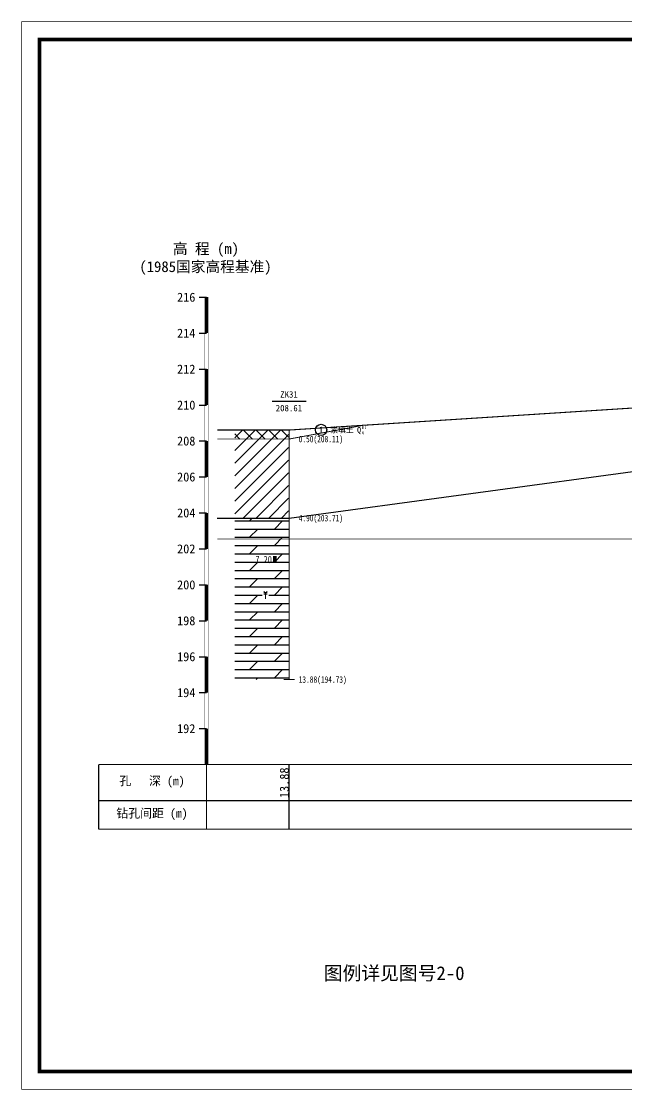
# Model space of a CAD drawing. Header units: millimetres. Extents: x -255 to 9196, y 129 to 426.
# Drawn here: x 8775.4 to 8943.8, y 129.3 to 426.4 of the extents above; entities that cross this region are included whole.
import ezdxf
from ezdxf.enums import TextEntityAlignment as Align

# ---------------------------------------------------------------- set-up
doc = ezdxf.new("R2010")
doc.units = ezdxf.units.MM
doc.linetypes.add('sx', pattern=[10, 5, 0, 5, 0])
for name, color, linetype in [('GICAD_QUYANG', 7, 'Continuous'), ('地质-图框', 7, 'Continuous'), ('地质-地层符号', 3, 'Continuous'), ('地质-地层线', 7, 'Continuous'), ('地质-地面线', 7, 'Continuous'), ('地质-填充花纹', 4, 'Continuous'), ('地质-文字', 7, 'Continuous'), ('地质-标注栏', 7, 'Continuous'), ('地质-钻孔', 7, 'Continuous')]:
    doc.layers.add(name, color=color, linetype=linetype)
doc.layers.add('不打印', color=7, linetype='Continuous', plot=False)
doc.styles.add('LZ_PMT_LINE', font='', dxfattribs={"height": 2})
doc.styles.get("Standard").update_dxf_attribs({"font": 'simfang.ttf', "height": 2.5})
doc.styles.add('地层编号', font='', dxfattribs={"width": 0.7, "height": 1.85})
doc.styles.add('层底标注', font='', dxfattribs={"width": 0.7, "height": 1.8})
doc.styles.add('岩土名称', font='simfang.ttf', dxfattribs={"width": 0.7, "height": 1.55})
doc.styles.add('时代', font='', dxfattribs={"width": 0.7, "height": 1.6})
doc.styles.add('标注栏数据', font='simfang.ttf', dxfattribs={"width": 0.7, "height": 2.5})
doc.styles.add('标注栏项目', font='simfang.ttf', dxfattribs={"width": 0.7, "height": 3})
doc.styles.add('钻孔标注', font='', dxfattribs={"width": 0.7, "height": 1.8})
doc.styles.add('高程系统', font='simfang.ttf', dxfattribs={"width": 0.7, "height": 3})
doc.styles.get('LZ_PMT_LINE').set_extended_font_data('SimSun')
doc.styles.get('地层编号').set_extended_font_data('FangSong_GB2312')
doc.styles.get('层底标注').set_extended_font_data('FangSong_GB2312')
doc.styles.get('时代').set_extended_font_data('FangSong_GB2312')
doc.styles.get('钻孔标注').set_extended_font_data('FangSong_GB2312')
doc.linetypes.add('bzhjcx', pattern='A,0.001,[2,XX1.shx,S=1,R=0,X=1,Y=0],-2', length=2.001)
doc.linetypes.add('swx', pattern='A,7,-1.5,["●",LZ_PMT_LINE,S=0.05,R=0,X=0,Y=0],-1.5', length=10)

# ---------------------------------------------------------------- blocks, each defined once
blk = doc.blocks.new('WipeoutBlock')
blk.add_wipeout([(0, 0), (0, 1), (1, 1), (1, 0)])
blk = doc.blocks.new('FHzhong.dwg')
at = {"color": 1, "lineweight": 0}
for p, q in [((1.06, 1.62), (0.57, 2.04)), ((0.57, 1.62), (1.53, 1.62)), ((0.57, 1.25), (1.53, 1.25)), ((1.05, 0), (1.05, 1.62)), ((1.06, 1.62), (1.53, 2.04))]:
    blk.add_line(p, q, dxfattribs=at)
blk = doc.blocks.new('gkqy_yan.dwg不标1', base_point=(0, -1))
at = {"color": 1}
blk.add_solid([(-0.5, -2), (-0.5, 0), (0.5, -2), (0.5, 0)], dxfattribs=at)

msp = doc.modelspace()

# ---------------------------------------------------------------- hatches: boundary and pattern name
at = {"layer": '地质-填充花纹', "linetype": 'Continuous'}
h = msp.add_hatch(dxfattribs=at)
h.set_pattern_fill('GKSTT', scale=0.5, style=0, pattern_type=2)
h.set_pattern_definition([(45, (0, 0), (-1.76776695, 1.76776695), []), (135, (0, 0), (-1.76776695, -1.76776695), [])])
h.paths.add_polyline_path([(8849.77, 310.24), (8834.77, 310.24), (8834.77, 312.74), (8849.77, 312.74)])
h = msp.add_hatch(dxfattribs=at)
h.set_pattern_fill('GKNXT', scale=0.5, style=0, pattern_type=2)
h.set_pattern_definition([(45, (0, 0), (-1.76776695, 1.76776695), [])])
h.paths.add_polyline_path([(8849.77, 288.24), (8834.77, 288.24), (8834.77, 310.24), (8849.77, 310.24)])
h = msp.add_hatch(dxfattribs=at)
h.set_pattern_fill('GKNHY1', scale=0.5, style=0, pattern_type=2)
h.set_pattern_definition([(0, (0, 0), (0, 2.3), []), (45, (0, 0), (4e-16, 4.5999997), [3.252691, -6.5053825])])
h.paths.add_polyline_path([(8849.77, 243.34), (8834.77, 243.34), (8834.77, 288.24), (8849.77, 288.24)])

# ---------------------------------------------------------------- linework, layer by layer
at = {"color": 6, "linetype": 'swx', "const_width": 0.2, "flags": 128}
msp.add_lwpolyline([(8829.93, 282.44), (9164.06, 282.44)], dxfattribs=at)
at = {"layer": '地质-地层符号', "color": 7, "linetype": 'Continuous'}
msp.add_ellipse((8858.8, 312.78), major_axis=(0, 1.57), ratio=1, dxfattribs=at)
at = {"layer": '地质-地层线', "color": 4, "linetype": 'bzhjcx', "flags": 128}
msp.add_lwpolyline([(8829.92, 288.24), (8849.92, 288.24), (9052.09, 315.69), (9144.06, 318.79), (9164.06, 318.79)], dxfattribs=at)
at = {"layer": '地质-地层线', "color": 4, "const_width": 0.25, "flags": 128}
msp.add_lwpolyline([(8829.92, 310.24), (8849.92, 310.24), (8870.55, 314.06)], dxfattribs=at)
at = {"layer": '地质-地面线', "color": 3, "linetype": 'Continuous', "const_width": 0.3}
msp.add_lwpolyline([(8829.92, 312.74), (8849.92, 312.74), (9052.09, 325.69), (9144.06, 333.79), (9164.06, 333.79)], dxfattribs=at)
at = {"layer": '地质-标注栏', "color": 7, "linetype": 'Continuous', "const_width": 0.3}
for points in [[(8796.92, 219.69), (8796.92, 201.69)], [(8796.92, 201.69), (9174.06, 201.69)]]:
    msp.add_lwpolyline(points, dxfattribs=at)
at = {"layer": '地质-标注栏', "color": 7, "linetype": 'Continuous'}
for points in [[(8849.92, 209.69), (8849.92, 219.69)], [(8796.92, 209.69), (9174.06, 209.69)], [(8849.92, 201.69), (8849.92, 209.69)]]:
    msp.add_lwpolyline(points, dxfattribs=at)
at = {"layer": '地质-钻孔', "color": 7, "linetype": 'Continuous'}
msp.add_line((8845.18, 320.74), (8854.66, 320.74), dxfattribs=at)
at = {"layer": '地质-钻孔', "color": 7, "linetype": 'sx', "const_width": 0.3, "flags": 128}
msp.add_lwpolyline([(8849.92, 312.74), (8849.92, 243.34)], dxfattribs=at)
at = {"layer": '地质-钻孔', "color": 7, "linetype": 'Continuous', "const_width": 0.3, "flags": 128}
msp.add_lwpolyline([(8848.42, 243.34), (8851.42, 243.34)], dxfattribs=at)

# ---------------------------------------------------------------- block references
at = {"layer": 'GICAD_QUYANG', "linetype": 'Continuous'}
msp.add_blockref('gkqy_yan.dwg不标1', (8845.92, 276.74), dxfattribs=at)
at = {"layer": '地质-文字', "linetype": 'Continuous', "yscale": 130}
msp.add_blockref('WipeoutBlock', (8826.42, 219.69), dxfattribs=at)

# ---------------------------------------------------------------- texts
msp.add_text('图例详见图号2-0', height=3.83).set_placement((8879.13, 159.75), align=Align.CENTER)
at = {"layer": 'GICAD_QUYANG', "color": 1, "linetype": 'Continuous', "width": 0.7}
msp.add_text('7.20', height=2, dxfattribs=at).set_placement((8840.54, 275.74))
at = {"layer": '地质-地层符号', "color": 7, "linetype": 'Continuous'}
for s, height, style, p in [('1', 1.85, '地层编号', (8858.16, 311.85)), ('素填土', 1.55, '岩土名称', (8861.36, 312)), ('Q', 1.6, '时代', (8868.8, 311.98))]:
    msp.add_text(s, height=height, dxfattribs=dict(at, style=style)).set_placement(p)
at = {"layer": '地质-地层符号', "color": 7, "linetype": 'Continuous', "style": '时代', "width": 0.8}
for s, p in [('4', (8870.11, 311.48)), ('ml', (8870.11, 313.04))]:
    msp.add_text(s, height=0.96, dxfattribs=at).set_placement(p)
at = {"layer": '地质-文字', "color": 7, "linetype": 'Continuous', "style": '高程系统'}
for s, p in [('高 程 (m)', (8817.58, 361.69)), ('(1985国家高程基准)', (8808.24, 356.69))]:
    msp.add_text(s, height=3, dxfattribs=at).set_placement(p)
at = {"layer": '地质-文字', "color": 7, "linetype": 'Continuous', "style": '层底标注', "width": 0.7}
for s, p in [('0.50(208.11)', (8852.57, 309.34)), ('4.90(203.71)', (8852.57, 287.34)), ('13.88(194.73)', (8852.57, 242.44))]:
    msp.add_text(s, height=1.8, dxfattribs=at).set_placement(p)
at = {"layer": '地质-标注栏', "color": 7, "linetype": 'Continuous', "style": '标注栏数据'}
msp.add_text('13.88', height=2.5, rotation=90, dxfattribs=at).set_placement((8849.82, 210.37))
at = {"layer": '地质-标注栏', "color": 7, "linetype": 'Continuous', "style": '标注栏项目'}
for s, p in [('孔   深 (m)', (8802.67, 213.19)), ('钻孔间距 (m)', (8801.83, 204.19))]:
    msp.add_text(s, height=2.43, dxfattribs=at).set_placement(p, align=Align.BOTTOM_LEFT)
at = {"layer": '地质-钻孔', "color": 7, "linetype": 'Continuous', "style": '钻孔标注'}
for s, p in [('ZK31', (8847.43, 321.74)), ('208.61', (8846.18, 317.94))]:
    msp.add_text(s, height=1.8, dxfattribs=at).set_placement(p)

# ---------------------------------------------------------------- next in the draw order: linework, layer by layer
at = {"layer": '地质-文字', "color": 0, "linetype": 'Continuous'}
for p, q in [((8824.92, 349.69), (8826.92, 349.69)), ((8824.92, 339.69), (8826.92, 339.69)), ((8824.92, 329.69), (8826.92, 329.69)), ((8824.92, 319.69), (8826.92, 319.69)), ((8824.92, 309.69), (8826.92, 309.69)), ((8824.92, 299.69), (8826.92, 299.69)), ((8824.92, 289.69), (8826.92, 289.69)), ((8824.92, 279.69), (8826.92, 279.69)), ((8824.92, 269.69), (8826.92, 269.69)), ((8824.92, 259.69), (8826.92, 259.69)), ((8824.92, 249.69), (8826.92, 249.69)), ((8824.92, 239.69), (8826.92, 239.69)), ((8824.92, 229.69), (8826.92, 229.69))]:
    msp.add_line(p, q, dxfattribs=at)
at = {"layer": '地质-文字', "color": 0, "linetype": 'Continuous', "flags": 128}
for points, const_width in [([(8826.42, 349.69), (8827.42, 349.69)], 0.1), ([(8826.42, 349.69), (8826.42, 219.69)], 0.1), ([(8826.92, 349.69), (8826.92, 339.69)], 1), ([(8827.42, 349.69), (8827.42, 219.69)], 0.1), ([(8826.92, 329.69), (8826.92, 319.69)], 1), ([(8826.92, 309.69), (8826.92, 299.69)], 1), ([(8826.92, 289.69), (8826.92, 279.69)], 1), ([(8826.92, 269.69), (8826.92, 259.69)], 1), ([(8826.92, 249.69), (8826.92, 239.69)], 1), ([(8826.92, 229.69), (8826.92, 219.69)], 1)]:
    msp.add_lwpolyline(points, dxfattribs=dict(at, const_width=const_width))
at = {"layer": '地质-标注栏', "color": 7, "linetype": 'Continuous', "const_width": 0.3}
for points in [[(8796.92, 219.69), (9174.06, 219.69)], [(8826.92, 219.69), (8826.92, 201.69)]]:
    msp.add_lwpolyline(points, dxfattribs=at)

# ---------------------------------------------------------------- next in the draw order: block references
at = {"layer": '地质-填充花纹', "linetype": 'Continuous', "xscale": 1.762031016555556, "yscale": 2.838761826268114}
msp.add_blockref('WipeoutBlock', (8842.43, 265.39), dxfattribs=at)

# ---------------------------------------------------------------- next in the draw order: block references
at = {"layer": '地质-填充花纹', "linetype": 'Continuous'}
msp.add_blockref('FHzhong.dwg', (8842.27, 265.79), dxfattribs=at)
at = {"layer": '地质-文字', "linetype": 'Continuous', "xscale": 5.589189189190074}
for p, yscale in [((8818.73, 348.44), 2.778378378378386), ((8818.73, 338.44), 2.724324324324323), ((8818.73, 328.44), 2.724324324324323), ((8818.73, 318.44), 2.778378378378386), ((8818.73, 308.44), 2.778378378378386), ((8818.73, 298.44), 2.778378378378386), ((8818.73, 288.44), 2.778378378378386), ((8818.73, 278.44), 2.778378378378386), ((8818.73, 268.44), 2.778378378378386), ((8818.73, 258.44), 2.778378378378386), ((8818.73, 248.44), 2.778378378378386), ((8818.73, 238.44), 2.778378378378386), ((8818.73, 228.44), 2.778378378378386)]:
    msp.add_blockref('WipeoutBlock', p, dxfattribs=dict(at, yscale=yscale))

# ---------------------------------------------------------------- next in the draw order: linework, layer by layer
at = {"layer": '不打印', "linetype": 'Continuous', "const_width": 0.15}
msp.add_lwpolyline([(8775.49, 129.34), (9195.49, 129.34), (9195.49, 426.34), (8775.49, 426.34), (8775.49, 129.34)], dxfattribs=at)
at = {"layer": '地质-图框', "linetype": 'Continuous', "const_width": 1}
msp.add_lwpolyline([(8780.49, 134.34), (9190.49, 134.34), (9190.49, 421.34), (8780.49, 421.34), (8780.49, 134.34), (9190.49, 134.34)], dxfattribs=at)

# ---------------------------------------------------------------- next in the draw order: texts
at = {"layer": '地质-文字', "color": 7, "linetype": 'Continuous', "style": '高程系统'}
for s, p in [('216', (8818.73, 348.44)), ('214', (8818.73, 338.44)), ('212', (8818.73, 328.44)), ('210', (8818.73, 318.44)), ('208', (8818.73, 308.44)), ('206', (8818.73, 298.44)), ('204', (8818.73, 288.44)), ('202', (8818.73, 278.44)), ('200', (8818.73, 268.44)), ('198', (8818.73, 258.44)), ('196', (8818.73, 248.44)), ('194', (8818.73, 238.44)), ('192', (8818.73, 228.44))]:
    msp.add_text(s, height=2.5, dxfattribs=at).set_placement(p)

doc.saveas('drawing.dxf')
